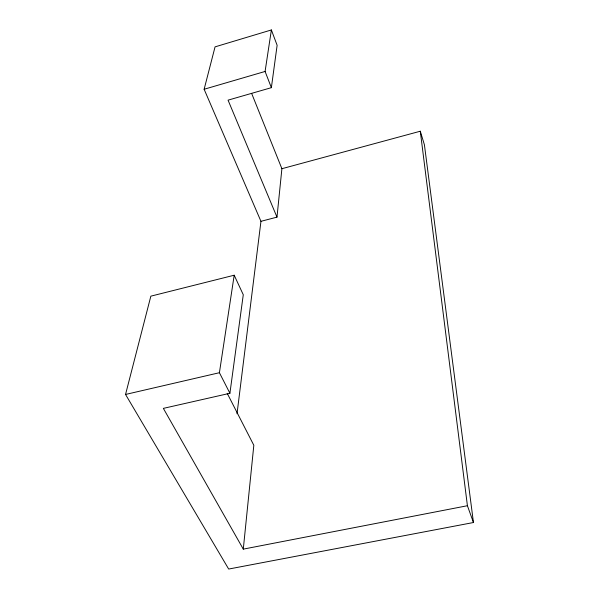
<?xml version="1.0" encoding="UTF-8"?>
<svg xmlns="http://www.w3.org/2000/svg" width="599" height="599" viewBox="0 0 599 599"><rect width="100%" height="100%" fill="white"/><g stroke="black" fill="none" stroke-linecap="round" stroke-linejoin="round"><path stroke-width="0.9" d="M243.291 549.133L163.362 408.376L229.911 393.281L243.276 294.745L234.194 275.218L150.851 296.161L125.543 394.456L228.676 569.05L473.457 522.523L467.415 505.728L243.291 549.133L253.826 445.282L227.223 393.371M237.017 413.774L260.954 221.323L276.985 217.138L281.897 168.708L251.67 93.481M276.985 217.138L228.054 100.153L271.377 87.664L277.127 45.284L271.377 29.95L215.056 46.864L204.132 89.258L260.954 221.323M229.911 393.281L219.414 372.713L234.194 275.218M271.377 87.664L265.087 71.461L271.377 29.95M204.132 89.258L265.087 71.461M281.897 168.708L420.288 131.226L424.414 144.801L473.457 522.523M125.543 394.456L219.414 372.713M420.288 131.226L467.415 505.728"/></g></svg>
